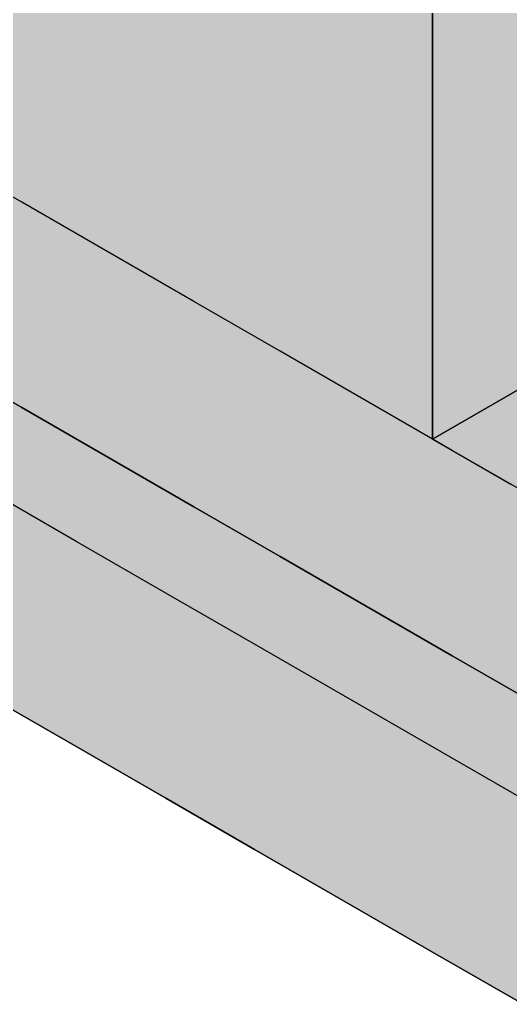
# Model space of a CAD drawing. Header units: metres. Extents: x 0 to 28.4, y 0 to 5.9.
# Drawn here: x 13.7619 to 14.0008, y 1.6 to 2.0795 of the extents above; entities that cross this region are included whole.
import ezdxf

# ---------------------------------------------------------------- set-up
doc = ezdxf.new("R2010")
doc.units = ezdxf.units.M
doc.header["$LTSCALE"] = 0.25
doc.layers.add('ISO-ARISTAS', color=8, linetype='CONTINUOUS')
doc.layers.add('ISO-CONCRETO-SUP', color=254, linetype='CONTINUOUS', true_color=0xe8e8e8)

msp = doc.modelspace()

# ---------------------------------------------------------------- linework, layer by layer
at = {"layer": 'ISO-ARISTAS', "color": 250}
for p, q in [((13.96292, 2.06484), (13.96292, 2.1123)), ((13.96292, 2.1123), (13.96292, 2.06484)), ((13.96292, 2.01738), (13.96292, 2.06484)), ((13.96292, 2.06484), (13.96292, 2.01738)), ((13.76291, 1.99048), (13.72098, 2.01468)), ((13.76291, 1.99048), (13.72098, 2.01468)), ((13.96292, 1.96992), (13.96292, 2.01738)), ((13.96292, 2.01738), (13.96292, 1.96992)), ((13.80483, 1.96627), (13.76291, 1.99048)), ((13.80483, 1.96627), (13.76291, 1.99048)), ((13.84676, 1.94206), (13.80483, 1.96627)), ((13.84676, 1.94206), (13.80483, 1.96627)), ((13.96292, 1.92246), (13.96292, 1.96992)), ((13.96292, 1.96992), (13.96292, 1.92246)), ((13.88869, 1.91786), (13.84676, 1.94206)), ((13.88869, 1.91786), (13.84676, 1.94206)), ((13.96292, 1.875), (13.96292, 1.92246)), ((13.96292, 1.92246), (13.96292, 1.875)), ((13.76291, 1.89048), (13.72098, 1.91468)), ((13.72098, 1.91468), (13.76291, 1.89048)), ((13.93061, 1.89365), (13.88869, 1.91786)), ((13.93061, 1.89365), (13.88869, 1.91786)), ((13.96292, 1.875), (14.00622, 1.9)), ((14.00622, 1.9), (13.96292, 1.875)), ((13.80483, 1.86627), (13.76291, 1.89048)), ((13.76291, 1.89048), (13.80483, 1.86627)), ((13.97254, 1.86944), (13.93061, 1.89365)), ((13.97254, 1.86944), (13.93061, 1.89365)), ((14.00081, 1.85313), (13.96292, 1.875)), ((13.96292, 1.875), (14.00081, 1.85313)), ((13.84676, 1.84206), (13.80483, 1.86627)), ((13.80483, 1.86627), (13.84676, 1.84206)), ((14.01447, 1.84524), (13.97254, 1.86944)), ((14.01447, 1.84524), (13.97254, 1.86944)), ((13.78971, 1.825), (13.74641, 1.85)), ((13.78971, 1.825), (13.74641, 1.85)), ((13.88869, 1.81786), (13.84676, 1.84206)), ((13.84676, 1.84206), (13.88869, 1.81786)), ((13.83301, 1.8), (13.78971, 1.825)), ((13.83301, 1.8), (13.78971, 1.825)), ((13.93061, 1.79365), (13.88869, 1.81786)), ((13.88869, 1.81786), (13.93061, 1.79365)), ((13.87631, 1.775), (13.83301, 1.8)), ((13.87631, 1.775), (13.83301, 1.8)), ((13.97254, 1.76944), (13.93061, 1.79365)), ((13.93061, 1.79365), (13.97254, 1.76944)), ((13.91962, 1.75), (13.87631, 1.775)), ((13.91962, 1.75), (13.87631, 1.775)), ((14.01447, 1.74524), (13.97254, 1.76944)), ((13.97254, 1.76944), (14.01447, 1.74524)), ((13.78971, 1.725), (13.74641, 1.75)), ((13.74641, 1.75), (13.78971, 1.725)), ((13.96292, 1.725), (13.91962, 1.75)), ((13.96292, 1.725), (13.91962, 1.75)), ((13.83301, 1.7), (13.78971, 1.725)), ((13.78971, 1.725), (13.83301, 1.7)), ((14.00622, 1.7), (13.96292, 1.725)), ((14.00622, 1.7), (13.96292, 1.725)), ((13.87631, 1.675), (13.83301, 1.7)), ((13.83301, 1.7), (13.87631, 1.675)), ((13.91962, 1.65), (13.87631, 1.675)), ((13.87631, 1.675), (13.91962, 1.65)), ((13.96292, 1.625), (13.91962, 1.65)), ((13.91962, 1.65), (13.96292, 1.625)), ((14.00622, 1.6), (13.96292, 1.625)), ((13.96292, 1.625), (14.00622, 1.6))]:
    msp.add_line(p, q, dxfattribs=at)
at = {"layer": 'ISO-CONCRETO-SUP', "true_color": 0x949491}
for points in [[(14.00622, 2.08984), (13.96292, 2.06484), (14.00622, 2.1373), (13.96292, 2.1123)], [(14.00622, 2.04238), (13.96292, 2.01738), (14.00622, 2.08984), (13.96292, 2.06484)], [(14.00622, 1.99492), (13.96292, 1.96992), (14.00622, 2.04238), (13.96292, 2.01738)], [(14.00622, 1.94746), (13.96292, 1.92246), (14.00622, 1.99492), (13.96292, 1.96992)], [(14.00622, 1.9), (13.96292, 1.875), (14.00622, 1.94746), (13.96292, 1.92246)]]:
    msp.add_solid(points, dxfattribs=at)
at = {"layer": 'ISO-CONCRETO-SUP', "true_color": 0xb8b8b3}
for points in [[(13.83502, 2.12576), (13.87695, 2.10156), (13.79505, 2.10268), (13.83698, 2.07848)], [(13.91692, 2.12463), (13.95885, 2.10043), (13.87695, 2.10156), (13.91888, 2.07735)], [(13.99882, 2.1235), (14.04074, 2.0993), (13.95885, 2.10043), (14.00077, 2.07622)], [(13.79897, 2.10812), (13.84089, 2.08391), (13.759, 2.08504), (13.80092, 2.06084)], [(13.88086, 2.10699), (13.92279, 2.08278), (13.84089, 2.08391), (13.88282, 2.05971)], [(13.96276, 2.10586), (14.00469, 2.08165), (13.92279, 2.08278), (13.96472, 2.05858)], [(13.79505, 2.10268), (13.83698, 2.07848), (13.75508, 2.07961), (13.79701, 2.0554)], [(13.87695, 2.10156), (13.91888, 2.07735), (13.83698, 2.07848), (13.87891, 2.05427)], [(13.95885, 2.10043), (14.00077, 2.07622), (13.91888, 2.07735), (13.9608, 2.05314)], [(14.04074, 2.0993), (14.08267, 2.07509), (14.00077, 2.07622), (14.0427, 2.05201)], [(13.759, 2.08504), (13.80092, 2.06084), (13.71903, 2.06196), (13.76095, 2.03776)], [(13.84089, 2.08391), (13.88282, 2.05971), (13.80092, 2.06084), (13.84285, 2.03663)], [(13.92279, 2.08278), (13.96472, 2.05858), (13.88282, 2.05971), (13.92475, 2.0355)], [(14.00469, 2.08165), (14.04661, 2.05745), (13.96472, 2.05858), (14.00664, 2.03437)], [(13.75508, 2.07961), (13.79701, 2.0554), (13.71511, 2.05653), (13.75704, 2.03232)], [(13.83698, 2.07848), (13.87891, 2.05427), (13.79701, 2.0554), (13.83894, 2.0312)], [(13.91888, 2.07735), (13.9608, 2.05314), (13.87891, 2.05427), (13.92083, 2.03007)], [(14.00077, 2.07622), (14.0427, 2.05201), (13.9608, 2.05314), (14.00273, 2.02894)], [(13.80092, 2.06084), (13.84285, 2.03663), (13.76095, 2.03776), (13.80288, 2.01355)], [(13.88282, 2.05971), (13.92475, 2.0355), (13.84285, 2.03663), (13.88478, 2.01242)], [(13.96472, 2.05858), (14.00664, 2.03437), (13.92475, 2.0355), (13.96667, 2.01129)], [(13.79701, 2.0554), (13.83894, 2.0312), (13.75704, 2.03232), (13.79897, 2.00812)], [(13.87891, 2.05427), (13.92083, 2.03007), (13.83894, 2.0312), (13.88086, 2.00699)], [(13.9608, 2.05314), (14.00273, 2.02894), (13.92083, 2.03007), (13.96276, 2.00586)], [(13.76095, 2.03776), (13.80288, 2.01355), (13.72098, 2.01468), (13.76291, 1.99048)], [(13.84285, 2.03663), (13.88478, 2.01242), (13.80288, 2.01355), (13.8448, 1.98935)], [(13.92475, 2.0355), (13.96667, 2.01129), (13.88478, 2.01242), (13.9267, 1.98822)], [(14.00664, 2.03437), (14.04857, 2.01016), (13.96667, 2.01129), (14.0086, 1.98709)], [(13.75704, 2.03232), (13.79897, 2.00812), (13.71707, 2.00925), (13.759, 1.98504)], [(13.83894, 2.0312), (13.88086, 2.00699), (13.79897, 2.00812), (13.84089, 1.98391)], [(13.92083, 2.03007), (13.96276, 2.00586), (13.88086, 2.00699), (13.92279, 1.98278)], [(14.00273, 2.02894), (14.04466, 2.00473), (13.96276, 2.00586), (14.00469, 1.98165)], [(13.80288, 2.01355), (13.8448, 1.98935), (13.76291, 1.99048), (13.80483, 1.96627)], [(13.88478, 2.01242), (13.9267, 1.98822), (13.8448, 1.98935), (13.88673, 1.96514)], [(13.96667, 2.01129), (14.0086, 1.98709), (13.9267, 1.98822), (13.96863, 1.96401)], [(13.79897, 2.00812), (13.84089, 1.98391), (13.759, 1.98504), (13.80092, 1.96084)], [(13.88086, 2.00699), (13.92279, 1.98278), (13.84089, 1.98391), (13.88282, 1.95971)], [(13.96276, 2.00586), (14.00469, 1.98165), (13.92279, 1.98278), (13.96472, 1.95858)], [(13.8448, 1.98935), (13.88673, 1.96514), (13.80483, 1.96627), (13.84676, 1.94206)], [(13.9267, 1.98822), (13.96863, 1.96401), (13.88673, 1.96514), (13.92866, 1.94093)], [(14.0086, 1.98709), (14.05052, 1.96288), (13.96863, 1.96401), (14.01055, 1.9398)], [(13.759, 1.98504), (13.80092, 1.96084), (13.71903, 1.96196), (13.76095, 1.93776)], [(13.84089, 1.98391), (13.88282, 1.95971), (13.80092, 1.96084), (13.84285, 1.93663)], [(13.92279, 1.98278), (13.96472, 1.95858), (13.88282, 1.95971), (13.92475, 1.9355)], [(14.00469, 1.98165), (14.04661, 1.95745), (13.96472, 1.95858), (14.00664, 1.93437)], [(13.88673, 1.96514), (13.92866, 1.94093), (13.84676, 1.94206), (13.88869, 1.91786)], [(13.96863, 1.96401), (14.01055, 1.9398), (13.92866, 1.94093), (13.97058, 1.91673)], [(13.80092, 1.96084), (13.84285, 1.93663), (13.76095, 1.93776), (13.80288, 1.91355)], [(13.88282, 1.95971), (13.92475, 1.9355), (13.84285, 1.93663), (13.88478, 1.91242)], [(13.96472, 1.95858), (14.00664, 1.93437), (13.92475, 1.9355), (13.96667, 1.91129)], [(13.76095, 1.93776), (13.80288, 1.91355), (13.72098, 1.91468), (13.76291, 1.89048)], [(13.92866, 1.94093), (13.97058, 1.91673), (13.88869, 1.91786), (13.93061, 1.89365)], [(14.01055, 1.9398), (14.05248, 1.9156), (13.97058, 1.91673), (14.01251, 1.89252)], [(13.84285, 1.93663), (13.88478, 1.91242), (13.80288, 1.91355), (13.8448, 1.88935)], [(13.92475, 1.9355), (13.96667, 1.91129), (13.88478, 1.91242), (13.9267, 1.88822)], [(14.00664, 1.93437), (14.04857, 1.91016), (13.96667, 1.91129), (14.0086, 1.88709)], [(13.80288, 1.91355), (13.8448, 1.88935), (13.76291, 1.89048), (13.80483, 1.86627)], [(13.97058, 1.91673), (14.01251, 1.89252), (13.93061, 1.89365), (13.97254, 1.86944)], [(13.88478, 1.91242), (13.9267, 1.88822), (13.8448, 1.88935), (13.88673, 1.86514)], [(13.96667, 1.91129), (14.0086, 1.88709), (13.9267, 1.88822), (13.96863, 1.86401)], [(14.00622, 1.9), (14.04411, 1.87813), (13.96292, 1.875), (14.00081, 1.85313)], [(13.8448, 1.88935), (13.88673, 1.86514), (13.80483, 1.86627), (13.84676, 1.84206)], [(14.01251, 1.89252), (14.05444, 1.86831), (13.97254, 1.86944), (14.01447, 1.84524)], [(13.9267, 1.88822), (13.96863, 1.86401), (13.88673, 1.86514), (13.92866, 1.84093)], [(14.0086, 1.88709), (14.05052, 1.86288), (13.96863, 1.86401), (14.01055, 1.8398)], [(13.88673, 1.86514), (13.92866, 1.84093), (13.84676, 1.84206), (13.88869, 1.81786)], [(13.96863, 1.86401), (14.01055, 1.8398), (13.92866, 1.84093), (13.97058, 1.81673)], [(13.92866, 1.84093), (13.97058, 1.81673), (13.88869, 1.81786), (13.93061, 1.79365)], [(14.01055, 1.8398), (14.05248, 1.8156), (13.97058, 1.81673), (14.01251, 1.79252)], [(13.97058, 1.81673), (14.01251, 1.79252), (13.93061, 1.79365), (13.97254, 1.76944)], [(14.01251, 1.79252), (14.05444, 1.76831), (13.97254, 1.76944), (14.01447, 1.74524)]]:
    msp.add_solid(points, dxfattribs=at)
at = {"layer": 'ISO-CONCRETO-SUP', "true_color": 0x989388}
for points in [[(13.77239, 2.115), (13.81569, 2.09), (13.73198, 2.09167), (13.77528, 2.06667)], [(13.76662, 2.11167), (13.80992, 2.08667), (13.7262, 2.08833), (13.7695, 2.06333)], [(13.85033, 2.11), (13.89363, 2.085), (13.80992, 2.08667), (13.85322, 2.06167)], [(13.85611, 2.11333), (13.89941, 2.08833), (13.81569, 2.09), (13.85899, 2.065)], [(13.93982, 2.11167), (13.98312, 2.08667), (13.89941, 2.08833), (13.94271, 2.06333)], [(14.02354, 2.11), (14.06684, 2.085), (13.98312, 2.08667), (14.02643, 2.06167)], [(13.93405, 2.10833), (13.97735, 2.08333), (13.89363, 2.085), (13.93694, 2.06)], [(14.01776, 2.10667), (14.06107, 2.08167), (13.97735, 2.08333), (14.02065, 2.05833)], [(13.73198, 2.09167), (13.77528, 2.06667), (13.69156, 2.06833), (13.73486, 2.04333)], [(13.7262, 2.08833), (13.7695, 2.06333), (13.68579, 2.065), (13.72909, 2.04)], [(13.80992, 2.08667), (13.85322, 2.06167), (13.7695, 2.06333), (13.81281, 2.03833)], [(13.81569, 2.09), (13.85899, 2.065), (13.77528, 2.06667), (13.81858, 2.04167)], [(13.89941, 2.08833), (13.94271, 2.06333), (13.85899, 2.065), (13.90229, 2.04)], [(13.98312, 2.08667), (14.02643, 2.06167), (13.94271, 2.06333), (13.98601, 2.03833)], [(13.89363, 2.085), (13.93694, 2.06), (13.85322, 2.06167), (13.89652, 2.03667)], [(13.97735, 2.08333), (14.02065, 2.05833), (13.93694, 2.06), (13.98024, 2.035)], [(13.77528, 2.06667), (13.81858, 2.04167), (13.73486, 2.04333), (13.77816, 2.01833)], [(13.7695, 2.06333), (13.81281, 2.03833), (13.72909, 2.04), (13.77239, 2.015)], [(13.85899, 2.065), (13.90229, 2.04), (13.81858, 2.04167), (13.86188, 2.01667)], [(13.94271, 2.06333), (13.98601, 2.03833), (13.90229, 2.04), (13.9456, 2.015)], [(13.85322, 2.06167), (13.89652, 2.03667), (13.81281, 2.03833), (13.85611, 2.01333)], [(13.93694, 2.06), (13.98024, 2.035), (13.89652, 2.03667), (13.93982, 2.01167)], [(14.02065, 2.05833), (14.06395, 2.03333), (13.98024, 2.035), (14.02354, 2.01)], [(14.02643, 2.06167), (14.06973, 2.03667), (13.98601, 2.03833), (14.02931, 2.01333)], [(13.73486, 2.04333), (13.77816, 2.01833), (13.69445, 2.02), (13.73775, 1.995)], [(13.72909, 2.04), (13.77239, 2.015), (13.68868, 2.01667), (13.73198, 1.99167)], [(13.81281, 2.03833), (13.85611, 2.01333), (13.77239, 2.015), (13.81569, 1.99)], [(13.81858, 2.04167), (13.86188, 2.01667), (13.77816, 2.01833), (13.82147, 1.99333)], [(13.90229, 2.04), (13.9456, 2.015), (13.86188, 2.01667), (13.90518, 1.99167)], [(13.98601, 2.03833), (14.02931, 2.01333), (13.9456, 2.015), (13.9889, 1.99)], [(13.89652, 2.03667), (13.93982, 2.01167), (13.85611, 2.01333), (13.89941, 1.98833)], [(13.98024, 2.035), (14.02354, 2.01), (13.93982, 2.01167), (13.98312, 1.98667)], [(13.77239, 2.015), (13.81569, 1.99), (13.73198, 1.99167), (13.77528, 1.96667)], [(13.77816, 2.01833), (13.82147, 1.99333), (13.73775, 1.995), (13.78105, 1.97)], [(13.86188, 2.01667), (13.90518, 1.99167), (13.82147, 1.99333), (13.86477, 1.96833)], [(13.9456, 2.015), (13.9889, 1.99), (13.90518, 1.99167), (13.94848, 1.96667)], [(13.85611, 2.01333), (13.89941, 1.98833), (13.81569, 1.99), (13.85899, 1.965)], [(13.93982, 2.01167), (13.98312, 1.98667), (13.89941, 1.98833), (13.94271, 1.96333)], [(14.02354, 2.01), (14.06684, 1.985), (13.98312, 1.98667), (14.02643, 1.96167)], [(14.02931, 2.01333), (14.07261, 1.98833), (13.9889, 1.99), (14.0322, 1.965)], [(13.73775, 1.995), (13.78105, 1.97), (13.69734, 1.97167), (13.74064, 1.94667)], [(13.73198, 1.99167), (13.77528, 1.96667), (13.69156, 1.96833), (13.73486, 1.94333)], [(13.81569, 1.99), (13.85899, 1.965), (13.77528, 1.96667), (13.81858, 1.94167)], [(13.82147, 1.99333), (13.86477, 1.96833), (13.78105, 1.97), (13.82435, 1.945)], [(13.90518, 1.99167), (13.94848, 1.96667), (13.86477, 1.96833), (13.90807, 1.94333)], [(13.9889, 1.99), (14.0322, 1.965), (13.94848, 1.96667), (13.99178, 1.94167)], [(13.89941, 1.98833), (13.94271, 1.96333), (13.85899, 1.965), (13.90229, 1.94)], [(13.98312, 1.98667), (14.02643, 1.96167), (13.94271, 1.96333), (13.98601, 1.93833)], [(13.77528, 1.96667), (13.81858, 1.94167), (13.73486, 1.94333), (13.77816, 1.91833)], [(13.78105, 1.97), (13.82435, 1.945), (13.74064, 1.94667), (13.78394, 1.92167)], [(13.86477, 1.96833), (13.90807, 1.94333), (13.82435, 1.945), (13.86765, 1.92)], [(13.94848, 1.96667), (13.99178, 1.94167), (13.90807, 1.94333), (13.95137, 1.91833)], [(13.85899, 1.965), (13.90229, 1.94), (13.81858, 1.94167), (13.86188, 1.91667)], [(13.94271, 1.96333), (13.98601, 1.93833), (13.90229, 1.94), (13.9456, 1.915)], [(14.02643, 1.96167), (14.06973, 1.93667), (13.98601, 1.93833), (14.02931, 1.91333)], [(14.0322, 1.965), (14.0755, 1.94), (13.99178, 1.94167), (14.03509, 1.91667)], [(13.73486, 1.94333), (13.77816, 1.91833), (13.69445, 1.92), (13.73775, 1.895)], [(13.74064, 1.94667), (13.78394, 1.92167), (13.70022, 1.92333), (13.74352, 1.89833)], [(13.82435, 1.945), (13.86765, 1.92), (13.78394, 1.92167), (13.82724, 1.89667)], [(13.90807, 1.94333), (13.95137, 1.91833), (13.86765, 1.92), (13.91095, 1.895)], [(13.81858, 1.94167), (13.86188, 1.91667), (13.77816, 1.91833), (13.82147, 1.89333)], [(13.90229, 1.94), (13.9456, 1.915), (13.86188, 1.91667), (13.90518, 1.89167)], [(13.98601, 1.93833), (14.02931, 1.91333), (13.9456, 1.915), (13.9889, 1.89)], [(13.99178, 1.94167), (14.03509, 1.91667), (13.95137, 1.91833), (13.99467, 1.89333)], [(13.77816, 1.91833), (13.82147, 1.89333), (13.73775, 1.895), (13.78105, 1.87)], [(13.78394, 1.92167), (13.82724, 1.89667), (13.74352, 1.89833), (13.78682, 1.87333)], [(13.86765, 1.92), (13.91095, 1.895), (13.82724, 1.89667), (13.87054, 1.87167)], [(13.95137, 1.91833), (13.99467, 1.89333), (13.91095, 1.895), (13.95426, 1.87)], [(13.86188, 1.91667), (13.90518, 1.89167), (13.82147, 1.89333), (13.86477, 1.86833)], [(13.9456, 1.915), (13.9889, 1.89), (13.90518, 1.89167), (13.94848, 1.86667)], [(14.02931, 1.91333), (14.07261, 1.88833), (13.9889, 1.89), (14.0322, 1.865)], [(14.03509, 1.91667), (14.07839, 1.89167), (13.99467, 1.89333), (14.03797, 1.86833)], [(13.73775, 1.895), (13.78105, 1.87), (13.69734, 1.87167), (13.74064, 1.84667)], [(13.74352, 1.89833), (13.78682, 1.87333), (13.70311, 1.875), (13.74641, 1.85)], [(13.82724, 1.89667), (13.87054, 1.87167), (13.78682, 1.87333), (13.83013, 1.84833)], [(13.91095, 1.895), (13.95426, 1.87), (13.87054, 1.87167), (13.91384, 1.84667)], [(13.82147, 1.89333), (13.86477, 1.86833), (13.78105, 1.87), (13.82435, 1.845)], [(13.90518, 1.89167), (13.94848, 1.86667), (13.86477, 1.86833), (13.90807, 1.84333)], [(13.9889, 1.89), (14.0322, 1.865), (13.94848, 1.86667), (13.99178, 1.84167)], [(13.99467, 1.89333), (14.03797, 1.86833), (13.95426, 1.87), (13.99756, 1.845)], [(13.78682, 1.87333), (13.83013, 1.84833), (13.74641, 1.85), (13.78971, 1.825)], [(13.87054, 1.87167), (13.91384, 1.84667), (13.83013, 1.84833), (13.87343, 1.82333)], [(13.78105, 1.87), (13.82435, 1.845), (13.74064, 1.84667), (13.78394, 1.82167)], [(13.86477, 1.86833), (13.90807, 1.84333), (13.82435, 1.845), (13.86765, 1.82)], [(13.94848, 1.86667), (13.99178, 1.84167), (13.90807, 1.84333), (13.95137, 1.81833)], [(13.95426, 1.87), (13.99756, 1.845), (13.91384, 1.84667), (13.95714, 1.82167)], [(14.03797, 1.86833), (14.08127, 1.84333), (13.99756, 1.845), (14.04086, 1.82)], [(14.0322, 1.865), (14.0755, 1.84), (13.99178, 1.84167), (14.03509, 1.81667)], [(13.74064, 1.84667), (13.78394, 1.82167), (13.70022, 1.82333), (13.74352, 1.79833)], [(13.83013, 1.84833), (13.87343, 1.82333), (13.78971, 1.825), (13.83301, 1.8)], [(13.91384, 1.84667), (13.95714, 1.82167), (13.87343, 1.82333), (13.91673, 1.79833)], [(13.82435, 1.845), (13.86765, 1.82), (13.78394, 1.82167), (13.82724, 1.79667)], [(13.90807, 1.84333), (13.95137, 1.81833), (13.86765, 1.82), (13.91095, 1.795)], [(13.99178, 1.84167), (14.03509, 1.81667), (13.95137, 1.81833), (13.99467, 1.79333)], [(13.99756, 1.845), (14.04086, 1.82), (13.95714, 1.82167), (14.00044, 1.79667)], [(13.87343, 1.82333), (13.91673, 1.79833), (13.83301, 1.8), (13.87631, 1.775)], [(13.78394, 1.82167), (13.82724, 1.79667), (13.74352, 1.79833), (13.78682, 1.77333)], [(13.86765, 1.82), (13.91095, 1.795), (13.82724, 1.79667), (13.87054, 1.77167)], [(13.95137, 1.81833), (13.99467, 1.79333), (13.91095, 1.795), (13.95426, 1.77)], [(13.95714, 1.82167), (14.00044, 1.79667), (13.91673, 1.79833), (13.96003, 1.77333)], [(14.04086, 1.82), (14.08416, 1.795), (14.00044, 1.79667), (14.04375, 1.77167)], [(14.03509, 1.81667), (14.07839, 1.79167), (13.99467, 1.79333), (14.03797, 1.76833)], [(13.74352, 1.79833), (13.78682, 1.77333), (13.70311, 1.775), (13.74641, 1.75)], [(13.91673, 1.79833), (13.96003, 1.77333), (13.87631, 1.775), (13.91962, 1.75)], [(13.82724, 1.79667), (13.87054, 1.77167), (13.78682, 1.77333), (13.83013, 1.74833)], [(13.91095, 1.795), (13.95426, 1.77), (13.87054, 1.77167), (13.91384, 1.74667)], [(14.00044, 1.79667), (14.04375, 1.77167), (13.96003, 1.77333), (14.00333, 1.74833)], [(13.99467, 1.79333), (14.03797, 1.76833), (13.95426, 1.77), (13.99756, 1.745)], [(13.78682, 1.77333), (13.83013, 1.74833), (13.74641, 1.75), (13.78971, 1.725)], [(13.87054, 1.77167), (13.91384, 1.74667), (13.83013, 1.74833), (13.87343, 1.72333)], [(13.95426, 1.77), (13.99756, 1.745), (13.91384, 1.74667), (13.95714, 1.72167)], [(13.96003, 1.77333), (14.00333, 1.74833), (13.91962, 1.75), (13.96292, 1.725)], [(14.03797, 1.76833), (14.08127, 1.74333), (13.99756, 1.745), (14.04086, 1.72)], [(13.83013, 1.74833), (13.87343, 1.72333), (13.78971, 1.725), (13.83301, 1.7)], [(13.91384, 1.74667), (13.95714, 1.72167), (13.87343, 1.72333), (13.91673, 1.69833)], [(14.00333, 1.74833), (14.04663, 1.72333), (13.96292, 1.725), (14.00622, 1.7)], [(13.99756, 1.745), (14.04086, 1.72), (13.95714, 1.72167), (14.00044, 1.69667)], [(13.87343, 1.72333), (13.91673, 1.69833), (13.83301, 1.7), (13.87631, 1.675)], [(13.95714, 1.72167), (14.00044, 1.69667), (13.91673, 1.69833), (13.96003, 1.67333)], [(14.04086, 1.72), (14.08416, 1.695), (14.00044, 1.69667), (14.04375, 1.67167)], [(13.91673, 1.69833), (13.96003, 1.67333), (13.87631, 1.675), (13.91962, 1.65)], [(14.00044, 1.69667), (14.04375, 1.67167), (13.96003, 1.67333), (14.00333, 1.64833)], [(13.96003, 1.67333), (14.00333, 1.64833), (13.91962, 1.65), (13.96292, 1.625)], [(14.00333, 1.64833), (14.04663, 1.62333), (13.96292, 1.625), (14.00622, 1.6)]]:
    msp.add_solid(points, dxfattribs=at)
at = {"layer": 'ISO-CONCRETO-SUP', "true_color": 0xa6a6a2}
for points in [[(13.96292, 2.06484), (14.00081, 2.04297), (13.96292, 2.1123), (14.00081, 2.09043)], [(13.96292, 2.01738), (14.00081, 1.99551), (13.96292, 2.06484), (14.00081, 2.04297)], [(13.72098, 1.96468), (13.76291, 1.94048), (13.72098, 2.01468), (13.76291, 1.99048)], [(13.96292, 1.96992), (14.00081, 1.94805), (13.96292, 2.01738), (14.00081, 1.99551)], [(13.76291, 1.94048), (13.80483, 1.91627), (13.76291, 1.99048), (13.80483, 1.96627)], [(13.80483, 1.91627), (13.84676, 1.89206), (13.80483, 1.96627), (13.84676, 1.94206)], [(13.96292, 1.92246), (14.00081, 1.90059), (13.96292, 1.96992), (14.00081, 1.94805)], [(13.72098, 1.91468), (13.76291, 1.89048), (13.72098, 1.96468), (13.76291, 1.94048)], [(13.84676, 1.89206), (13.88869, 1.86786), (13.84676, 1.94206), (13.88869, 1.91786)], [(13.76291, 1.89048), (13.80483, 1.86627), (13.76291, 1.94048), (13.80483, 1.91627)], [(13.96292, 1.875), (14.00081, 1.85313), (13.96292, 1.92246), (14.00081, 1.90059)], [(13.80483, 1.86627), (13.84676, 1.84206), (13.80483, 1.91627), (13.84676, 1.89206)], [(13.88869, 1.86786), (13.93061, 1.84365), (13.88869, 1.91786), (13.93061, 1.89365)], [(13.84676, 1.84206), (13.88869, 1.81786), (13.84676, 1.89206), (13.88869, 1.86786)], [(13.93061, 1.84365), (13.97254, 1.81944), (13.93061, 1.89365), (13.97254, 1.86944)], [(13.88869, 1.81786), (13.93061, 1.79365), (13.88869, 1.86786), (13.93061, 1.84365)], [(13.97254, 1.81944), (14.01447, 1.79524), (13.97254, 1.86944), (14.01447, 1.84524)], [(13.93061, 1.79365), (13.97254, 1.76944), (13.93061, 1.84365), (13.97254, 1.81944)], [(13.97254, 1.76944), (14.01447, 1.74524), (13.97254, 1.81944), (14.01447, 1.79524)]]:
    msp.add_solid(points, dxfattribs=at)
at = {"layer": 'ISO-CONCRETO-SUP', "true_color": 0x89847b}
for points in [[(13.74641, 1.8), (13.78971, 1.775), (13.74641, 1.85), (13.78971, 1.825)], [(13.78971, 1.775), (13.83301, 1.75), (13.78971, 1.825), (13.83301, 1.8)], [(13.74641, 1.75), (13.78971, 1.725), (13.74641, 1.8), (13.78971, 1.775)], [(13.83301, 1.75), (13.87631, 1.725), (13.83301, 1.8), (13.87631, 1.775)], [(13.78971, 1.725), (13.83301, 1.7), (13.78971, 1.775), (13.83301, 1.75)], [(13.87631, 1.725), (13.91962, 1.7), (13.87631, 1.775), (13.91962, 1.75)], [(13.83301, 1.7), (13.87631, 1.675), (13.83301, 1.75), (13.87631, 1.725)], [(13.91962, 1.7), (13.96292, 1.675), (13.91962, 1.75), (13.96292, 1.725)], [(13.87631, 1.675), (13.91962, 1.65), (13.87631, 1.725), (13.91962, 1.7)], [(13.96292, 1.675), (14.00622, 1.65), (13.96292, 1.725), (14.00622, 1.7)], [(13.91962, 1.65), (13.96292, 1.625), (13.91962, 1.7), (13.96292, 1.675)], [(13.96292, 1.625), (14.00622, 1.6), (13.96292, 1.675), (14.00622, 1.65)]]:
    msp.add_solid(points, dxfattribs=at)

doc.saveas('drawing.dxf')
